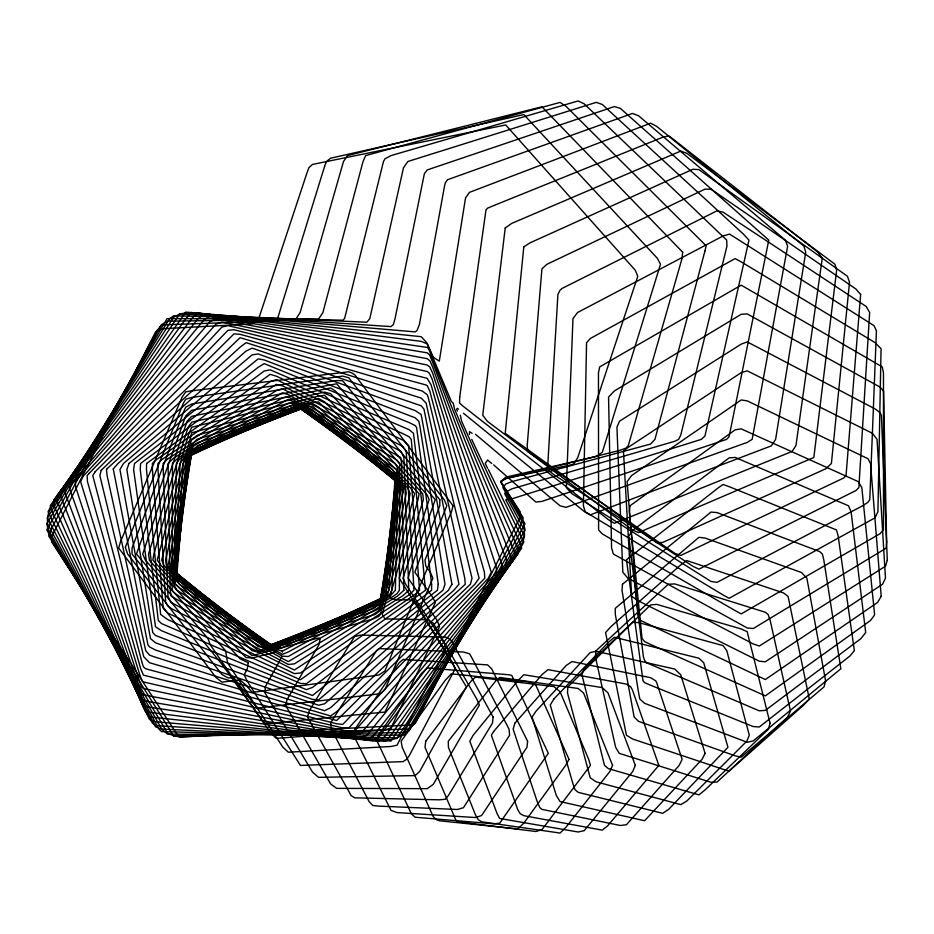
<?xml version="1.0" encoding="UTF-8"?>
<svg xmlns="http://www.w3.org/2000/svg" width="934" height="934" viewBox="0 0 934 934"><rect width="100%" height="100%" fill="white"/><g stroke="black" fill="none" stroke-linecap="round" stroke-linejoin="round"><path stroke-width="1.4" d="M282.313 652.212L282.535 650.671L281.881 650.671M281.94 656.707L265.221 686.887L264.987 692.935L312.505 772.068L318.541 777.345L415.14 775.594L419.693 771.426L466.405 686.887L415.14 601.333L409.104 599.71L397.032 599.92L390.996 598.157L389.933 596.324L418.012 499.725L419.109 493.689L324.577 395.292L318.541 396.121L191.692 427.27L188.96 433.306L153.865 554.06L152.884 560.096L155.523 563.19L246.086 657.583L252.122 657.968L276.277 652.037M704.948 566.144L698.912 569.156L692.876 566.261L554.002 474.706L547.487 469.533L557.913 294.443L560.05 290.217L562.081 288.408L717.02 210.815L723.056 212.135L866.227 306.515L869.647 312.551L858.86 487.653L855.894 490.56L704.96 566.144M472.114 433.306L469.475 431.648L469.475 434.543M458.442 409.162L457.403 408.321L456.644 409.162L457.403 411.053M463.439 413.237L584.194 511.47L590.23 514.891L771.367 445.845L775.617 439.354L805.727 252.18L803.894 246.144L656.649 126.347L650.613 123.183L469.475 192.357L465.564 197.845L439.295 361.154L433.259 357.22L426.838 342.743L421.211 336.707L191.248 312.551L186.018 318.599L53.95 499.725L54.009 505.761L145.027 711.043L149.487 716.915L378.912 741.456L384.948 736.412L517.915 554.06L517.856 548.024L461.641 421.234L460.322 415.198M475.523 434.298L560.05 505.819L566.086 507.337L747.212 442.412L752.15 439.354L787.654 246.144L785.296 240.108L638.529 115.746L632.493 113.446L447.549 179.725L445.331 182.772L444.584 185.761L419.378 324.635L416.949 330.671L415.14 331.897L185.714 312.096L50.238 505.761L52.152 511.797L149.487 719.449L155.523 721.795L385.579 741.234L390.926 735.198L521.709 548.024L519.724 541.989L471.728 439.354M491.681 463.498L487.595 460.007L485.213 463.498L487.595 468.343M493.631 464.863L535.894 502.06L541.93 501.395L726.629 439.354L729.104 436.703L768.787 240.108L620.421 108.437L614.385 106.569L427.212 169.941L424.375 173.689L395.07 318.599L393.319 324.635L390.996 326.596L185.714 312.972L179.667 313.917L51.23 505.761L48.031 511.797L149.487 717.931L152.44 723.114L155.523 725.508L390.996 741.082L520.647 548.024L523.846 541.989L488.389 469.533M172.486 463.498L172.16 590.288L173.631 592.366L179.235 596.324L282.313 656.205L288.349 656.497L393.226 596.324L397.032 593.639L399.39 590.288L399.717 463.498L397.032 460.182L392.63 457.462L288.349 396.892L282.313 397.989L178.651 457.462L172.486 463.498M439.821 499.725L439.809 505.761L414.836 572.18L432.057 596.324L435.419 602.36L384.948 712.047L270.241 723.301L264.194 723.173L221.93 664.249L132.033 554.06L132.068 548.024L184.722 409.162L185.714 407.177L191.75 404.025L336.649 380.488L342.685 380.733L439.821 499.725M431.625 584.252L431.59 590.288L427.212 593.697L306.457 683.688L300.421 683.396L161.559 623.597L158.313 620.48L140.252 469.533L140.567 463.498L264.194 370.996L270.241 369.876L409.104 429.675L413.482 433.306L431.625 584.252M65.45 487.653L65.368 493.689L142.003 698.971L143.451 700.442L149.487 701.761L360.804 737.253L366.84 735.233L506.415 566.144L506.497 560.096L432.127 360.863L429.523 354.827L427.212 352.842L209.858 316.334L203.822 320.012L65.45 487.653M395.374 475.569L386.302 590.288L385.193 596.324L282.313 644.985L276.277 647.764L271.012 644.623L179.667 581.31L176.584 578.216L186.59 457.462L294.385 406.523L306.457 410.423L396.985 481.617L396.868 487.653L381.259 596.324L378.912 601.496L270.241 645.441L264.194 642.417L174.892 572.18L174.997 566.144L190.618 457.462L191.75 454.006L194.003 451.426L300.421 408.823L390.996 471.647L395.374 475.569M883.494 523.881L883.424 529.917L880.038 533.711L741.176 613.907L735.14 610.591L602.313 533.956L598.601 529.917L598.461 372.935L599.686 366.899L741.176 285.162L882.256 366.899L883.471 372.935L883.494 523.881M146.556 463.498L146.463 469.533L160.636 614.444L167.595 619.511L300.421 679.8L425.472 590.288L411.229 439.354L409.104 436.785L403.068 433.738L276.277 376.18L270.241 374.312L146.556 463.498M586.435 348.779L583.4 505.761L585.209 511.797L723.056 594.958L729.104 598.285L875.03 517.833L877.913 511.797L881.066 348.779L875.251 342.743L741.176 261.859L735.14 258.601L590.23 338.563L586.564 342.743L586.435 348.779M459.703 397.09L459.575 403.126L463.439 406.477L608.349 519.631L614.385 523.297L792.172 451.426L795.978 445.39L822.259 258.216L817.845 252.18L670.927 137.461L668.721 135.874L662.685 137.286L493.631 205.62L487.595 208.154L485.984 209.917L459.703 397.09M176.503 463.498L173.771 584.252L176.83 590.288L282.313 654.395L288.349 651.932L389.922 596.324L395.362 590.288L398.094 469.533L397.032 466.463L395.047 463.498L294.385 402.297L288.349 399.25L181.943 457.462L179.667 459.014L176.503 463.498M445.273 644.623L445.144 650.671L397.032 745.215L390.996 746.476L288.349 752.22L282.92 747.27L227.511 662.743L225.549 650.671L145.365 560.096L142.704 554.06L187.08 421.234L191.75 416.319L330.613 387.937L335.434 391.042L427.212 495.032L429.161 499.725L402.939 578.216L405.695 584.252L445.273 644.623M566.553 481.617L566.343 487.653L571.9 493.689L710.984 581.438L717.02 582.372L862.654 505.761L867.966 502.27L869.764 499.725L876.431 330.671L874.002 325.651L729.536 234.072L723.056 235.998L577.527 312.551L572.986 318.599L566.553 481.617M623.468 451.426L631.676 596.324L638.529 600.959L759.284 661.202L765.331 661.786L882.537 584.252L885.479 578.216L877.049 439.354L872.438 433.306L747.212 370.845L741.176 372.654L626.457 448.53L623.468 451.426M396.962 469.533L391.836 590.288A11.325 11.325 0 0 1 384.948 597.62L282.313 651.161L276.277 649.352L179.667 587.93L175.37 584.252L175.148 578.216L180.04 463.498L184.43 457.462L288.349 403.254L294.385 403.675L396.962 469.533M52 535.953L51.709 541.989L177.6 735.198L179.667 737.089L409.104 725.064L415.14 723.663L519.864 517.833L520.156 511.797L500.741 481.617L505.703 478.383L572.122 464.642L574.141 463.498L577.807 457.462L637.759 276.336L635.307 270.288L505.703 124.958L312.505 164.431L308.897 167.653L306.714 173.689L258.158 320.362L252.122 323.911L161.559 328.791L155.523 332.084L52 535.953M567.837 686.887L567.487 692.935L590.23 777.847L596.266 781.863L680.793 804.629L686.84 800.998L746.756 741.234L749.301 735.198L726.78 650.671L723.056 645.592L638.529 622.569L632.493 622.394L567.837 686.887M886.623 541.989L886.074 548.223L753.248 628.535L747.212 627.975L613.369 554.06L611.583 548.024L608.559 397.09L614.257 391.042L741.176 314.303L747.212 313.929L880.038 387.061L883.564 391.042L886.623 541.989M183.052 463.498L175.861 578.216L179.515 584.252L276.277 648.523L282.313 647.752L385.754 596.324L388.813 590.288L396.004 475.569L392.362 469.533L294.385 404.469L288.349 406.629L185.959 457.462L183.052 463.498M860.634 294.443L846.041 475.569L843.811 477.939L680.793 555.438L674.757 553.278L527.675 451.426L527.208 445.39L541.93 268.829L546.997 264.252L704.948 189.17L710.984 189.17L855.894 289.015L860.634 294.443M622.464 584.252L622.032 590.288L638.634 692.935L639.79 698.971L644.577 703.302L747.212 742.296L753.248 740.907L840.857 668.779L823.835 560.096L822.399 554.06L819.667 551.574L717.02 512.568L710.984 512.089L622.464 584.252M682.649 252.18L682.124 258.216L628.372 445.39L626.457 447.865L620.421 450.211L505.703 478.78L500.612 481.617L525.025 523.881L409.104 730.855L403.068 732.618L173.631 735.782L167.595 733.237L46.747 529.917L161.559 324.6L167.595 321.179L294.385 319.44L296.206 318.599L300.129 312.551L343.467 161.617L347.448 155.581L541.93 106.803L682.649 252.18M523.822 246.845L505.212 433.306L656.649 542.642L662.685 542.444L825.703 468.821L831.4 463.498L849.52 282.372L847.477 276.336L698.912 169.614L692.876 169.276L529.858 242.91L523.822 246.845M187.512 463.498L176.316 572.18L178.756 578.216L270.241 644.413L276.277 645.592L378.912 599.663L383.232 596.324L395.549 481.617L393.132 475.569L300.421 408.508L294.385 408.742L191.75 454.671L188.645 457.462L187.512 463.498M527.605 741.234L526.974 747.27L482.843 813.689L481.559 815.545L475.523 817.53L397.032 812.592L390.996 810.373L353.542 735.198L355.002 729.15L399.133 662.743L403.068 659.439L487.595 664.88L491.658 668.779L527.605 741.234M396.273 481.617L382.216 596.324L378.912 600.293L374.534 602.36L276.277 643.993L270.241 645.359L179.667 577.084L175.58 572.18L173.631 567.685L173.199 566.144L191.75 452.838L192.159 451.426L197.786 448.04L300.421 409.267L306.457 408.193L396.273 481.617L398.666 487.653L379.893 602.36L378.912 604.531L373.658 608.408L264.194 647.18L175.475 572.18L170.747 566.144L191.96 451.426L197.786 445.541L306.457 407.014L312.505 410.014L396.401 481.617L401.118 487.653L379.916 602.36L372.876 606.201L270.241 644.974L264.194 644.694L175.592 572.18L189.649 457.462L191.75 454.519L197.331 451.426L300.421 407.808L390.996 475.791L396.273 481.617M493.129 717.079L492.463 723.114L448.343 795.57L445.331 799.247L439.295 799.819L354.768 797.846L351.126 795.57L307.543 717.079L309.107 711.043L353.227 638.587L354.768 636.521L360.804 635.085L445.331 637.058L448.997 638.587L451.367 640.654L493.129 717.079M505.212 228.024L482.738 415.198L487.268 421.234L632.493 530.022L638.529 532.578L813.841 457.462L836.63 270.288L834.961 264.252L686.84 153.304L680.793 151.075L511.739 223.389L505.212 228.024M630.041 505.761L629.306 511.797L642.067 638.587L644.577 641.541L650.613 644.483L765.331 695.865L870.511 620.48L874.002 615.775L874.586 614.444L861.837 487.653L858.253 481.617L741.176 428.881L735.14 429.838L630.041 505.761M425.741 741.234L424.993 747.27L455.675 819.725L457.403 821.465L463.439 822.539L535.894 831.494L541.93 829.719L590.463 765.378L588.689 759.342L560.05 691.709L554.002 686.595L475.523 677.115L471.32 680.851L425.741 741.234M596.137 650.671L595.343 656.707L615.634 747.27L619.184 753.306L710.984 782.307L717.02 782.062L787.607 717.079L790.468 711.043L770.188 620.48L768.098 614.444L765.331 612.249L674.757 583.925L668.265 584.252L596.137 650.671M248.199 662.743L247.335 668.779L244.194 674.815L247.031 680.851L300.421 765.436L403.068 761.619L406.617 759.342L409.104 755.945L455.197 668.779L452.593 662.743L399.238 578.216L423.371 499.725L422.693 493.689L330.613 393.704L324.577 392.093L191.75 422.156L188.119 427.27L148.494 554.06L149.487 560.435L240.05 658.774L248.199 662.743M438.268 584.252L437.392 590.288L312.505 687.424L306.457 689.654L161.559 630.754L155.523 626.784L133.609 469.533L134.519 463.498L258.158 367.307L264.194 363.641L409.104 422.553L415.14 425.565L416.529 427.27L438.268 584.252M403.068 492.3L378.912 608.828L372.876 611.642L264.194 647.741L258.158 646.491L167.863 566.144L193.186 445.39L197.786 442.541L306.457 406.453L312.505 406.232L403.068 486.696L403.815 487.653L403.068 492.3M320.105 638.587L319.008 644.623L287.392 698.971L285.419 705.007L330.613 783.918L336.649 788.366L427.212 788.658L433.259 784.35L479.399 705.007L476.702 698.971L433.259 623.118L427.212 619.674L384.948 618.892L382.228 614.444L414.638 493.689L410.295 487.653L324.577 401.83L318.541 398.421L191.75 432.781L157.216 560.096L161.582 566.144L246.086 650.753L252.122 655.598L318.541 637.945L320.105 638.587M409.606 572.18L408.228 578.216L437.159 620.48L439.529 626.516L390.996 727.819L384.948 730.003L276.277 738.374L270.241 732.384L210.173 644.623L208.025 638.587L136.481 554.06L185.714 415.852L191.75 410.259L336.649 383.816L435.256 499.725L409.606 572.18M403.511 167.653L369.817 318.599L366.84 322.218L179.667 314.034L173.631 317.21L48.918 511.797L47.412 517.833L47.529 523.881L158.978 729.15L161.559 731.579L397.032 737.988L401.935 735.198L524.441 535.953L524.348 529.917L504.675 493.689L505.703 492.241L511.739 488.879L674.757 441.28L678.644 439.354L680.793 434.999L726.932 246.144L726.687 240.108L584.194 103.849L578.158 100.942L390.996 155.593L384.948 158.827L383.454 161.617L344.588 318.599L342.685 320.21L173.631 315.762L169.848 318.599L167.595 321.798L47.424 517.833L155.523 726.815L161.559 729.08L390.996 739.705L397.032 738.35L522.947 541.989L524.453 535.953L505.761 499.725L511.739 498.861L701.376 439.354L704.948 436.038L748.963 240.108L743.359 234.072L602.313 104.491L596.266 102.355L409.104 161.103L407.808 161.617L403.511 167.653M191.598 445.39L165.61 560.096L166.392 566.144L252.122 645.499L258.158 650.683L375.048 614.444L378.912 611.63L380.266 608.408L406.255 493.689L405.531 487.653L318.541 407.177L312.505 403.476L196.864 439.354L191.598 445.39M378.539 735.198L377.138 741.234L411.299 813.689L415.14 817.238L493.631 823.811L499.667 823.204L548.305 753.306L511.739 675.375L509.357 674.815L427.212 667.938L421.176 673.729L378.539 735.198M704.948 251.001L654.956 439.354L650.613 444.047L511.739 481.687L505.703 484.034L502.877 487.653L523.495 523.881L525.165 529.917L408.45 729.15L403.686 735.198L167.595 734.147L161.78 729.15L48.381 529.917L46.7 523.881L167.093 318.599L318.541 319.113L322.907 312.551L362.999 161.617L365.661 155.581L560.05 102.413L566.086 106.383L704.948 244.603L706.092 246.144L704.948 251.001M191.54 439.354L161.699 560.096L164.232 566.144L252.122 650.694L258.158 652.154L372.876 619.032L378.912 616.312L380.325 614.444L410.178 493.689L407.644 487.653L319.767 403.126L318.541 402.017L312.505 401.982L197.786 435.104L191.54 439.354M887.3 560.096L885.549 566.144L761.549 644.623L759.284 646.001L753.248 643.958L627.823 578.216L622.826 572.18L616.93 427.27L619.464 421.234L741.176 344.144L747.212 341.891L748.858 342.743L875.578 409.162L880.038 412.805L881.404 415.198L887.3 560.096M101.187 470.304L99.856 475.569L143.731 656.707L149.487 662.708L330.613 715.946L336.649 711.661L470.409 584.252L472.02 578.216L428.134 397.09L427.212 394.72L422.273 391.042L240.05 337.723L101.187 470.304M825.598 680.851L824.033 686.887L741.176 757.17L735.14 755.828L638.529 721.317L634.151 717.079L615.319 614.444L615.226 608.408L698.912 537.342L704.948 538.019L801.547 572.542L806.883 578.216L825.598 680.851M770.048 723.114L768.472 729.15L704.948 790.024L698.912 794.869L608.349 768.612L604.508 765.378L581.94 674.815L583.995 668.779L650.613 604.94L656.649 604.356L741.176 628.944L747.212 631.746L770.048 723.114M453.095 505.761L451.472 511.797L412.921 602.36L384.948 670.892L378.912 675.002L258.158 691.627L252.122 692.269L246.086 685.217L240.05 679.952L221.93 682.147L215.894 677.395L118.711 548.024L120.393 541.989L182.083 397.09L185.714 391.895L190.244 391.042L348.732 371.779L351.791 372.935L354.768 374.791L453.095 505.761M514.903 723.114L513.14 729.15L537.19 801.606L539.829 807.641L541.93 809.358L620.421 825.516L626.457 824.722L679.205 765.378L682.112 759.342L656.649 682.614L655.726 680.851L650.613 677.699L572.122 661.552L566.086 665.533L514.903 723.114M324.577 166.439L277.561 318.599L276.277 320.105L270.241 321.144L161.559 324.892L156.959 330.671L50.716 529.917L48.661 535.953L173.631 735.98L179.667 736.774L409.104 728.987L414.918 723.114L521.149 523.881L523.203 517.833L500.624 481.617L505.703 477.181L596.266 456.539L602.313 452.254L660.513 264.252L657.279 258.216L523.822 114.567L330.613 158.208L326.386 161.617L324.577 166.439M128.927 463.498L126.861 469.533L152.767 632.551L155.523 635.494L312.505 695.515L442.938 590.288L445.004 584.252L420.067 427.27L418.829 421.234L415.14 417.79L264.194 359.929L258.158 358.878L128.927 463.498M58.585 493.689L56.472 499.725L143.451 706.991L146.825 711.043L149.487 712.28L372.876 740.662L378.912 736.833L513.28 560.096L515.405 554.06L454.589 409.162L453.177 403.126L451.367 401.468L427.212 343.922L421.176 341.354L197.786 313.03L191.75 318.541L58.585 493.689M705.077 753.306L702.053 759.342L644.577 820.741L560.05 801.547L556.349 795.57L532.03 717.079L536.104 711.043L590.23 652.551L596.266 651.278L674.757 669.083L680.758 674.815L705.077 753.306M125.331 547.242L127.654 554.06L221.93 674.511L227.978 677.862L234.014 677.932L254.55 705.007L258.158 708.019L378.912 693.892L381.457 692.935L384.948 689.596L432.874 578.216L430.317 572.18L425.811 566.144L424.958 560.096L446.849 505.761L444.222 499.725L349.69 378.971L348.732 377.78L342.685 376.098L191.75 397.44L185.714 399.25L183.391 403.126L125.331 547.242M451.928 584.252L448.425 590.288L319.673 698.971L318.541 699.87L312.505 699.403L155.523 642.802L150.479 638.587L119.937 469.533L123.44 463.498L252.122 354.885L258.158 353.951L415.14 410.551L421.176 414.556L451.928 584.252M881.206 596.324L877.656 602.36L765.331 679.555L640.689 620.48L637.794 614.444L627.111 481.617L631.571 475.569L741.176 399.962L747.212 400.861L867.966 458.699L870.523 463.498L881.206 596.324M635.33 765.378L632.762 771.426L584.194 830.676L578.158 831.996L499.667 818.464L497.122 813.689L469.814 741.234L473.176 735.198L517.786 680.781L523.822 674.722L602.313 687.634L608.022 692.935L635.33 765.378M612.564 765.378L609.914 771.426L566.086 827.127L560.05 833.058L481.559 821.768L478.313 819.725L475.523 815.02L448.413 747.27L448.273 741.234L495.767 680.851L499.667 677.442L578.158 688.486L583.505 692.935L584.194 694.464L612.564 765.378M83.068 476.34L80.616 481.617L139.785 674.815L142.19 680.851L143.451 681.948L342.685 727.855L348.732 728.03L488.33 578.216L491.261 572.18L432.08 378.971L429.126 372.935L427.212 371.569L227.978 325.662L221.93 327.052L83.068 476.34M70.996 484.139L69.291 487.653L141.408 692.935L143.451 694.873L354.768 734.626L360.804 733.494L499.351 572.18L502.585 566.144L432.605 366.899L429.932 360.863L427.212 358.679L215.894 318.938L209.858 321.705L70.996 484.139M569.028 759.342L565.654 765.378L523.822 823.111L517.786 828.902L439.295 820.752L436.517 819.725L433.259 816.76L402.215 747.27L401.13 741.234L445.331 680.197L451.367 673.823L529.858 681.96L535.894 685.299L569.028 759.342M113.259 468.961L147.887 644.623L149.487 646.923L155.523 650.017L318.541 705.228L324.577 703.804L453.854 590.288L458.956 584.252L423.978 409.162L421.176 405.776L252.122 348.148L246.086 351.044L118.011 463.498L113.259 468.961M553.874 698.971L550.254 705.007L572.857 783.498L574.935 789.534L578.158 792.347L662.685 813.304L668.721 809.299L727.948 747.27L703.734 662.743L698.912 658.213L614.385 637.257L608.349 642.417L553.874 698.971M493.631 731.52L491.366 735.198L517.786 809.766L520.191 813.689L523.822 815.686L602.313 830.139L607.707 825.761L658.832 765.378L632.493 690.133L630.8 686.887L626.457 684.085L547.966 669.631L541.93 674.698L493.631 731.52M512.322 560.096L372.876 736.412L366.84 739.249L149.487 707.213L143.451 705.228L59.589 493.689L197.786 318.903L203.822 314.361L427.212 347.436L428.613 348.779L512.322 560.096M95.14 471.752L92.758 475.569L142.085 662.743L143.451 666.888L145.751 668.779L336.649 720.511L474.822 584.252L479.119 578.216L429.792 391.042L427.212 385.637L426.126 385.006L240.05 334.314L234.014 333.87L95.14 471.752M330.613 722.916L331.337 729.15L369.105 801.606L372.876 805.54L378.912 806.124L457.403 809.486L463.439 807.723L509.59 735.198L509.053 729.15L471.285 656.707L469.475 653.742L463.439 652.014L378.912 648.581L376.565 650.671L330.613 722.916M403.873 590.288L397.207 596.324L288.349 661.622L282.313 658.47L171.354 596.324L170.21 590.288L168.073 463.498L173.631 458.08L282.313 392.805L288.349 394.65L400.639 457.462L401.667 463.498L403.873 590.288M632.493 530.512L628.78 535.953L643.374 656.707L644.577 660.373L646.526 662.743L759.284 710.832L765.331 710.377L860.95 638.587L865.701 632.551L851.107 511.797L848.481 505.761L735.14 457.415L729.104 457.905L632.493 530.512M809.299 698.971L803.777 705.007L729.104 771.029L723.056 769.277L632.493 738.957L626.457 735.245L605.582 632.551L611.058 626.516L680.793 564.848L686.84 560.575L783.439 592.892L788.062 596.324L809.299 698.971M626.457 559.746L643.012 680.851L644.577 682.602L650.613 685.252L753.248 726.559L759.284 727.002L849.858 656.065L854.353 650.671L838.16 535.953L836.432 529.917L729.104 486.649L723.056 484.489L718.515 487.653L626.457 559.746M77.032 479.376L75.164 481.617L75.864 487.653L139.294 680.851L141.641 686.887L143.451 688.498L348.732 731.485L354.768 730.82L496.783 572.18L496.012 566.144L432.57 372.935L429.733 366.899L427.212 365.042L221.93 322.055L215.894 324.238L77.032 479.376M107.223 468.623L106.464 469.533L107.095 475.569L145.716 650.671L149.487 655.108L153.865 656.707L324.577 710.739L330.613 707.692L465.249 584.252L464.782 578.216L426.137 403.126L421.176 398.082L246.086 342.673L240.05 347.203L107.223 468.623M89.104 473.433L87.166 475.569L87.457 481.617L140.719 668.779L143.451 675.142L336.649 723.745L342.685 724.457L484.793 578.216L484.407 572.18L431.146 385.006L427.212 378.352L234.014 329.737L227.978 330.297L89.104 473.433M161.559 459.703L157.939 463.498L157.998 469.533L165.645 602.36L167.595 605.722L171.062 608.408L294.385 670.04L409.104 594.876L413.972 590.288L406.232 451.426L403.068 446.849L400.814 445.39L282.313 385.754L276.277 384.411L161.559 459.703M167.595 458.956L163.193 463.498L163.217 469.533L167.968 596.324L170.864 602.36L288.349 664.459L294.385 663.864L403.068 595.588L408.812 590.288L403.897 457.462L401.013 451.426L282.313 388.684L276.277 390.681L167.595 458.956M155.523 460.264L152.37 463.498L152.405 469.533L162.714 602.36L163.263 608.408L167.595 612.961L294.385 673.612L300.421 672.994L415.14 594.351L419.553 590.288L408.602 445.39L403.068 440.241L276.277 379.601L270.241 381.632L155.523 460.264"/></g></svg>
